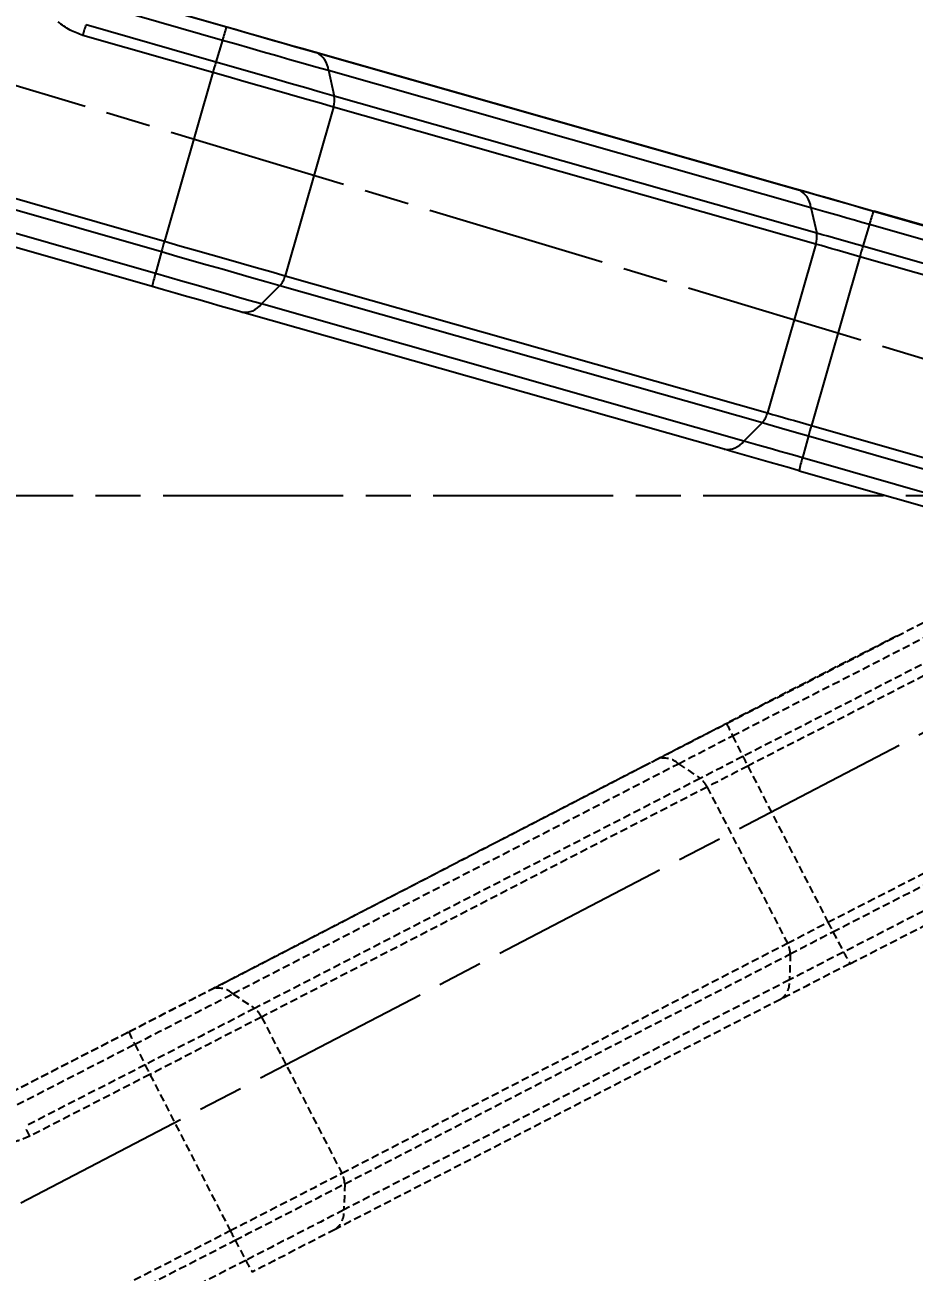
# Model space of a CAD drawing. Header units: millimetres. Extents: x 2104 to 4053, y 855 to 2233.
# Drawn here: x 3783.6 to 3842.8, y 1324 to 1407.1 of the extents above; entities that cross this region are included whole.
import ezdxf

# ---------------------------------------------------------------- set-up
doc = ezdxf.new("R2010")
doc.units = ezdxf.units.MM
doc.linetypes.add('AM_ISO08W050', pattern=[18, 12, -1.5, 3, -1.5])
doc.linetypes.add('DASHED', pattern=[0.75, 0.5, -0.25])
for name, color, linetype, lineweight in [('AM_5', 3, 'Continuous', 25), ('AM_7', 4, 'AM_ISO08W050', 25), ('标注', 3, 'Continuous', 13)]:
    doc.layers.add(name, color=color, linetype=linetype, lineweight=lineweight)
doc.styles.add('SLDTEXTSTYLE1', font='txt.shx', dxfattribs={"width": 0.7, "bigfont": 'gbcbig.shx'})
doc.dimstyles.new('SLDDIMSTYLE12$0', dxfattribs={"dimtxt": 12, "dimasz": 10, "dimexe": 0, "dimexo": 0.0625, "dimgap": 0.875, "dimtad": 1, "dimdec": 1, "dimlfac": 1.8, "dimrnd": 1e-09, "dimzin": 12, "dimdsep": 46, "dimtxsty": 'SLDTEXTSTYLE1', "dimcen": 0.09, "dimdle": 8.16, "dimclrd": 3, "dimclre": 3, "dimadec": 0, "dimazin": 3, "dimtfac": 1, "dimtdec": 1, "dimtofl": 0, "dimtmove": 0, "dimatfit": 3, "dimfxl": 0, "dimfrac": 2, "dimtolj": 1, "dimlwd": 5, "dimlwe": 5, "dimarcsym": 0})
doc.dimstyles.new('SLDDIMSTYLE12$2', dxfattribs={"dimtxt": 12, "dimasz": 10, "dimexe": 0, "dimexo": 0.0625, "dimgap": 0.875, "dimtad": 1, "dimdec": 1, "dimlfac": 1.8, "dimrnd": 1e-09, "dimzin": 12, "dimdsep": 46, "dimtxsty": 'SLDTEXTSTYLE1', "dimcen": 0.09, "dimdle": 8.16, "dimclrd": 3, "dimclre": 3, "dimadec": 0, "dimazin": 3, "dimtfac": 1, "dimtdec": 1, "dimtofl": 0, "dimtmove": 0, "dimatfit": 3, "dimfxl": 0, "dimfrac": 2, "dimtolj": 1, "dimlwd": 5, "dimlwe": 5, "dimarcsym": 0})

# ---------------------------------------------------------------- blocks, each defined once
blk = doc.blocks.new('*D61')
at = {"layer": 'Defpoints', "color": 0, "transparency": 16777216}
for p in [(3630.357, 1449.071), (3631.493, 1384.211), (3873.771, 1375.757), (3873.771, 1375.757), (3648.481, 1258.338)]:
    blk.add_point(p, dxfattribs=at)
at = {"layer": '标注', "color": 3, "linetype": 'Continuous', "lineweight": 5, "transparency": 16777216}
blk.add_arc((3873.771, 1375.757), 242.426, 165.60197, 205.16456, dxfattribs=at)
at = {"layer": '标注', "color": 3, "transparency": 16777216}
for points in [[(3637.354, 1436.486), (3640.565, 1435.591), (3641.645, 1445.671)], [(3655.847, 1273.413), (3652.86, 1271.934), (3658.792, 1263.712)]]:
    blk.add_solid(points, dxfattribs=at)
at = {"layer": '标注', "color": 0, "transparency": 16777216, "insert": (3638.264, 1353.565), "char_height": 10, "attachment_point": 5, "rotation": 275.38327, "style": 'SLDTEXTSTYLE1'}
blk.add_mtext('\\A1;60%%D', dxfattribs=at)
blk = doc.blocks.new('*D64')
at = {"layer": 'AM_5', "color": 3, "linetype": 'Continuous', "lineweight": 5, "transparency": 16777216}
blk.add_arc((3873.547, 1375.764), 209.011, 165.96671, 177.25846, dxfattribs=at)
at = {"layer": 'AM_5', "color": 3, "transparency": 16777216}
for points in [[(3669.167, 1426.889), (3672.381, 1426.003), (3673.43, 1436.087)], [(3666.441, 1385.721), (3663.109, 1385.801), (3664.536, 1375.764)]]:
    blk.add_solid(points, dxfattribs=at)
at = {"layer": 'Defpoints', "color": 0, "transparency": 16777216}
for p in [(3630.357, 1449.071), (3668.505, 1416.301), (3654.061, 1375.764), (3873.652, 1375.732), (3876.801, 1375.764)]:
    blk.add_point(p, dxfattribs=at)
at = {"layer": 'AM_5', "color": 0, "transparency": 16777216, "insert": (3659.97, 1407.254), "char_height": 12, "attachment_point": 5, "rotation": 81.61259, "style": 'SLDTEXTSTYLE1'}
blk.add_mtext('\\A1;15%%D', dxfattribs=at)
blk = doc.blocks.new('*D46')
at = {"layer": 'AM_5', "color": 3, "linetype": 'Continuous', "lineweight": 5, "transparency": 16777216}
for p, q in [((3684.42, 1433.807), (3694.435, 1467.06)), ((3874.472, 1412.835), (3704.01, 1464.176))]:
    blk.add_line(p, q, dxfattribs=at)
at = {"layer": 'AM_5', "color": 3, "lineweight": 5, "transparency": 16777216}
blk.add_line((3873.768, 1375.824), (3884.047, 1409.951), dxfattribs=at)
at = {"layer": 'AM_5', "color": 3, "transparency": 16777216}
for points in [[(3704.491, 1465.771), (3703.53, 1462.58), (3694.435, 1467.06)], [(3874.952, 1414.431), (3873.991, 1411.239), (3884.047, 1409.951)]]:
    blk.add_solid(points, dxfattribs=at)
at = {"layer": 'Defpoints', "color": 0, "transparency": 16777216}
for p in [(3694.435, 1467.06), (3684.402, 1433.747), (3873.75, 1375.764)]:
    blk.add_point(p, dxfattribs=at)
at = {"layer": 'AM_5', "color": 0, "transparency": 16777216, "insert": (3789.402, 1445.637), "char_height": 12, "attachment_point": 5, "rotation": 343.23837, "style": 'SLDTEXTSTYLE1'}
blk.add_mtext('\\A1;225', dxfattribs=at)

msp = doc.modelspace()

# ---------------------------------------------------------------- linework, layer by layer
at = {"color": 7, "linetype": 'Continuous', "lineweight": 25}
for p, q in [((3690.819, 1421.998), (3792.885, 1392.729)), ((3690.624, 1421.307), (3792.69, 1392.037)), ((3792.289, 1390.571), (3689.618, 1420.014)), ((3792.068, 1389.712), (3689.397, 1419.155)), ((3788.554, 1409.445), (3797.029, 1407.014)), ((3788.578, 1409.45), (3797.052, 1407.02)), ((3788.279, 1408.574), (3796.754, 1406.143)), ((3796.312, 1404.668), (3787.662, 1407.149)), ((3796.11, 1403.976), (3787.46, 1406.456)), ((3796.754, 1406.143), (3796.312, 1404.668)), ((3802.05, 1405.592), (3834.198, 1396.45)), ((3803.001, 1405.308), (3835.149, 1396.167)), ((3803.823, 1404.124), (3804.21, 1402.412)), ((3803.823, 1404.124), (3835.972, 1394.982)), ((3796.11, 1403.976), (3792.885, 1392.729)), ((3836.358, 1393.271), (3804.21, 1402.412)), ((3804.155, 1401.678), (3800.93, 1390.431)), ((3836.303, 1392.536), (3804.155, 1401.678)), ((3835.972, 1394.982), (3836.358, 1393.271)), ((3840.147, 1394.739), (3859.183, 1389.28)), ((3852.381, 1391.243), (3840.171, 1394.744)), ((3839.872, 1393.868), (3839.43, 1392.393)), ((3839.872, 1393.868), (3860.041, 1388.084)), ((3836.303, 1392.536), (3833.078, 1381.289)), ((3792.69, 1392.037), (3792.289, 1390.571)), ((3839.228, 1391.7), (3836.003, 1380.454)), ((3856.255, 1386.818), (3839.228, 1391.7)), ((3861.157, 1386.163), (3839.43, 1392.393)), ((3800.93, 1390.431), (3833.078, 1381.289)), ((3800.589, 1389.781), (3799.358, 1388.552)), ((3800.589, 1389.781), (3832.737, 1380.64)), ((3831.507, 1379.41), (3799.358, 1388.552)), ((3830.188, 1378.864), (3798.04, 1388.006)), ((3832.737, 1380.64), (3831.507, 1379.41)), ((3836.003, 1380.454), (3853.03, 1375.571)), ((3835.808, 1379.762), (3835.407, 1378.296)), ((3835.808, 1379.762), (3857.535, 1373.532)), ((3855.576, 1372.512), (3835.407, 1378.296)), ((3835.186, 1377.437), (3854.232, 1371.975))]:
    msp.add_line(p, q, dxfattribs=at)
at = {"color": 7, "linetype": 'DASHED', "lineweight": 25}
for p, q in [((3830.356, 1360.586), (3847.972, 1369.632)), ((3830.752, 1359.763), (3848.229, 1368.737)), ((3848.687, 1367.242), (3831.439, 1358.385)), ((3841.67, 1366.409), (3830.37, 1360.606)), ((3847.523, 1365.833), (3831.766, 1357.742)), ((3830.752, 1359.763), (3831.439, 1358.385)), ((3795.149, 1342.43), (3824.847, 1357.763)), ((3796.037, 1342.875), (3825.735, 1358.207)), ((3797.447, 1342.574), (3827.145, 1357.906)), ((3827.145, 1357.906), (3828.599, 1356.923)), ((3831.766, 1357.742), (3837.11, 1347.334)), ((3828.599, 1356.923), (3798.9, 1341.59)), ((3829.061, 1356.349), (3799.363, 1341.016)), ((3829.061, 1356.349), (3834.405, 1345.941)), ((3837.441, 1346.696), (3855.911, 1356.18)), ((3837.11, 1347.334), (3852.868, 1355.425)), ((3856.818, 1354.937), (3838.152, 1345.352)), ((3838.579, 1344.574), (3856.205, 1353.625)), ((3804.707, 1330.608), (3834.405, 1345.941)), ((3837.441, 1346.696), (3838.152, 1345.352)), ((3804.903, 1329.901), (3834.601, 1345.234)), ((3834.601, 1345.234), (3834.545, 1343.496)), ((3834.545, 1343.496), (3804.847, 1328.163)), ((3797.447, 1342.574), (3798.9, 1341.59)), ((3833.958, 1342.195), (3804.26, 1326.863)), ((3799.363, 1341.016), (3804.707, 1330.608)), ((3782.686, 1336.024), (3790.528, 1340.051)), ((3782.672, 1336.004), (3790.514, 1340.031)), ((3783.067, 1335.181), (3790.91, 1339.208)), ((3790.91, 1339.208), (3791.597, 1337.83)), ((3791.597, 1337.83), (3783.592, 1333.72)), ((3791.924, 1337.187), (3783.919, 1333.076)), ((3791.924, 1337.187), (3797.269, 1326.779)), ((3804.903, 1329.901), (3804.847, 1328.163)), ((3702.813, 1278.278), (3797.269, 1326.779)), ((3703.144, 1277.64), (3797.6, 1326.141)), ((3797.6, 1326.141), (3798.31, 1324.798)), ((3798.31, 1324.798), (3703.295, 1276.009))]:
    msp.add_line(p, q, dxfattribs=at)
at = {"color": 7, "linetype": 'Continuous', "lineweight": 25, "flags": 128}
for points in [[(3797.029, 1407.014), (3797.797, 1406.794), (3798.564, 1406.574), (3799.327, 1406.356), (3800.084, 1406.14), (3800.831, 1405.927), (3801.568, 1405.716), (3802.292, 1405.51), (3803.001, 1405.308)], [(3797.052, 1407.02), (3797.696, 1406.835), (3798.337, 1406.651), (3798.976, 1406.469), (3799.609, 1406.288), (3800.234, 1406.109), (3800.851, 1405.933), (3801.457, 1405.761), (3802.05, 1405.592)], [(3796.754, 1406.143), (3797.664, 1405.883), (3798.572, 1405.623), (3799.474, 1405.364), (3800.37, 1405.109), (3801.255, 1404.856), (3802.127, 1404.607), (3802.984, 1404.363), (3803.823, 1404.124)], [(3804.21, 1402.412), (3803.273, 1402.679), (3802.315, 1402.952), (3801.341, 1403.23), (3800.352, 1403.512), (3799.351, 1403.798), (3798.343, 1404.087), (3797.328, 1404.377), (3796.312, 1404.668)], [(3804.155, 1401.678), (3803.2, 1401.949), (3802.225, 1402.227), (3801.232, 1402.51), (3800.225, 1402.798), (3799.206, 1403.089), (3798.178, 1403.383), (3797.145, 1403.679), (3796.11, 1403.976)], [(3834.198, 1396.45), (3834.907, 1396.249), (3835.631, 1396.042), (3836.368, 1395.832), (3837.116, 1395.619), (3837.872, 1395.402), (3838.635, 1395.184), (3839.402, 1394.965), (3840.171, 1394.744)], [(3835.149, 1396.167), (3835.742, 1395.998), (3836.348, 1395.825), (3836.965, 1395.649), (3837.591, 1395.471), (3838.224, 1395.29), (3838.862, 1395.107), (3839.504, 1394.924), (3840.147, 1394.739)], [(3835.972, 1394.982), (3836.434, 1394.851), (3836.907, 1394.716), (3837.389, 1394.579), (3837.877, 1394.439), (3838.371, 1394.298), (3838.869, 1394.156), (3839.37, 1394.012), (3839.872, 1393.868)], [(3839.43, 1392.393), (3839.035, 1392.507), (3838.64, 1392.619), (3838.248, 1392.732), (3837.859, 1392.843), (3837.474, 1392.953), (3837.095, 1393.061), (3836.723, 1393.167), (3836.358, 1393.271)], [(3792.885, 1392.729), (3793.921, 1392.432), (3794.954, 1392.136), (3795.981, 1391.842), (3797, 1391.551), (3798.007, 1391.264), (3799, 1390.98), (3799.975, 1390.703), (3800.93, 1390.431)], [(3839.228, 1391.7), (3838.851, 1391.808), (3838.476, 1391.916), (3838.102, 1392.023), (3837.732, 1392.129), (3837.365, 1392.233), (3837.004, 1392.336), (3836.65, 1392.437), (3836.303, 1392.536)], [(3792.69, 1392.037), (3793.707, 1391.746), (3794.721, 1391.456), (3795.73, 1391.167), (3796.73, 1390.881), (3797.719, 1390.599), (3798.694, 1390.321), (3799.651, 1390.048), (3800.589, 1389.781)], [(3799.358, 1388.552), (3798.519, 1388.791), (3797.662, 1389.035), (3796.79, 1389.283), (3795.905, 1389.536), (3795.01, 1389.792), (3794.107, 1390.05), (3793.199, 1390.31), (3792.289, 1390.571)], [(3798.04, 1388.006), (3797.331, 1388.208), (3796.607, 1388.414), (3795.87, 1388.624), (3795.123, 1388.837), (3794.366, 1389.054), (3793.603, 1389.272), (3792.836, 1389.491), (3792.068, 1389.712)], [(3833.078, 1381.289), (3833.425, 1381.19), (3833.78, 1381.089), (3834.141, 1380.986), (3834.507, 1380.882), (3834.878, 1380.776), (3835.251, 1380.669), (3835.627, 1380.562), (3836.003, 1380.454)], [(3832.737, 1380.64), (3833.101, 1380.536), (3833.474, 1380.43), (3833.853, 1380.322), (3834.237, 1380.212), (3834.626, 1380.101), (3835.019, 1379.989), (3835.413, 1379.876), (3835.808, 1379.762)], [(3835.407, 1378.296), (3834.905, 1378.44), (3834.404, 1378.583), (3833.906, 1378.726), (3833.412, 1378.867), (3832.924, 1379.006), (3832.442, 1379.144), (3831.969, 1379.278), (3831.507, 1379.41)], [(3835.186, 1377.437), (3834.543, 1377.621), (3833.901, 1377.805), (3833.263, 1377.987), (3832.63, 1378.168), (3832.004, 1378.347), (3831.387, 1378.523), (3830.781, 1378.695), (3830.188, 1378.864)]]:
    msp.add_lwpolyline(points, dxfattribs=at)
at = {"color": 7, "linetype": 'DASHED', "lineweight": 25, "flags": 128}
for points in [[(3824.847, 1357.763), (3825.502, 1358.101), (3826.171, 1358.446), (3826.853, 1358.797), (3827.544, 1359.153), (3828.244, 1359.513), (3828.949, 1359.876), (3829.659, 1360.241), (3830.37, 1360.606)], [(3825.735, 1358.207), (3826.283, 1358.49), (3826.843, 1358.779), (3827.413, 1359.073), (3827.992, 1359.371), (3828.577, 1359.672), (3829.167, 1359.975), (3829.761, 1360.281), (3830.356, 1360.586)], [(3827.145, 1357.906), (3827.573, 1358.127), (3828.01, 1358.352), (3828.455, 1358.582), (3828.906, 1358.814), (3829.363, 1359.049), (3829.824, 1359.286), (3830.287, 1359.525), (3830.752, 1359.763)], [(3831.439, 1358.385), (3831.073, 1358.197), (3830.708, 1358.01), (3830.345, 1357.823), (3829.985, 1357.638), (3829.63, 1357.455), (3829.279, 1357.274), (3828.935, 1357.097), (3828.599, 1356.923)], [(3831.766, 1357.742), (3831.417, 1357.563), (3831.07, 1357.384), (3830.724, 1357.206), (3830.381, 1357.03), (3830.043, 1356.856), (3829.709, 1356.684), (3829.381, 1356.515), (3829.061, 1356.349)], [(3834.405, 1345.941), (3834.726, 1346.107), (3835.054, 1346.276), (3835.388, 1346.448), (3835.726, 1346.622), (3836.069, 1346.799), (3836.414, 1346.976), (3836.762, 1347.155), (3837.11, 1347.334)], [(3834.601, 1345.234), (3834.938, 1345.408), (3835.282, 1345.585), (3835.632, 1345.766), (3835.988, 1345.949), (3836.348, 1346.134), (3836.711, 1346.321), (3837.075, 1346.508), (3837.441, 1346.696)], [(3838.152, 1345.352), (3837.687, 1345.114), (3837.224, 1344.876), (3836.763, 1344.639), (3836.307, 1344.404), (3835.855, 1344.171), (3835.41, 1343.942), (3834.973, 1343.716), (3834.545, 1343.496)], [(3838.579, 1344.574), (3837.984, 1344.269), (3837.39, 1343.964), (3836.799, 1343.66), (3836.214, 1343.359), (3835.636, 1343.061), (3835.066, 1342.767), (3834.506, 1342.478), (3833.958, 1342.195)], [(3790.514, 1340.031), (3791.226, 1340.397), (3791.935, 1340.761), (3792.641, 1341.124), (3793.34, 1341.484), (3794.032, 1341.84), (3794.713, 1342.191), (3795.382, 1342.537), (3796.037, 1342.875)], [(3790.91, 1339.208), (3791.752, 1339.641), (3792.592, 1340.072), (3793.427, 1340.502), (3794.255, 1340.928), (3795.073, 1341.35), (3795.88, 1341.765), (3796.672, 1342.174), (3797.447, 1342.574)], [(3790.528, 1340.051), (3791.124, 1340.357), (3791.717, 1340.662), (3792.308, 1340.966), (3792.893, 1341.267), (3793.471, 1341.565), (3794.041, 1341.859), (3794.601, 1342.148), (3795.149, 1342.43)], [(3798.9, 1341.59), (3798.034, 1341.143), (3797.15, 1340.687), (3796.249, 1340.223), (3795.334, 1339.752), (3794.409, 1339.276), (3793.476, 1338.796), (3792.538, 1338.313), (3791.597, 1337.83)], [(3799.363, 1341.016), (3798.48, 1340.561), (3797.579, 1340.096), (3796.662, 1339.623), (3795.73, 1339.144), (3794.788, 1338.659), (3793.838, 1338.17), (3792.882, 1337.679), (3791.924, 1337.187)], [(3797.269, 1326.779), (3798.227, 1327.271), (3799.183, 1327.762), (3800.133, 1328.251), (3801.075, 1328.736), (3802.006, 1329.216), (3802.924, 1329.688), (3803.825, 1330.153), (3804.707, 1330.608)], [(3797.6, 1326.141), (3798.54, 1326.625), (3799.479, 1327.107), (3800.412, 1327.587), (3801.337, 1328.063), (3802.251, 1328.534), (3803.152, 1328.998), (3804.037, 1329.454), (3804.903, 1329.901)], [(3804.847, 1328.163), (3804.072, 1327.763), (3803.28, 1327.354), (3802.474, 1326.939), (3801.655, 1326.517), (3800.827, 1326.091), (3799.992, 1325.662), (3799.152, 1325.23), (3798.31, 1324.798)], [(3804.26, 1326.863), (3803.605, 1326.525), (3802.936, 1326.18), (3802.255, 1325.829), (3801.563, 1325.472), (3800.864, 1325.112), (3800.158, 1324.75), (3799.448, 1324.385), (3798.737, 1324.02)]]:
    msp.add_lwpolyline(points, dxfattribs=at)
at = {"color": 7, "linetype": 'Continuous', "lineweight": 25}
for centre, radius, start, end in [((3809.295, 1402.664), 13.015, 160.47233, 164.49361), ((3802.374, 1403.995), 1.455, 5.07762, 64.46165), ((3860.663, 1385.53), 67.137, 163.43713, 164.05307), ((3802.65, 1402.161), 1.58, 342.17658, 9.14397), ((3834.522, 1394.854), 1.455, 5.07766, 64.46203), ((3852.413, 1390.389), 13.015, 160.47228, 164.49364), ((3834.799, 1393.019), 1.58, 342.17656, 9.14413), ((3856.447, 1374.44), 66.141, 163.94748, 164.56969), ((3903.781, 1373.255), 67.136, 163.43713, 164.05307), ((3803.553, 1387.213), 11.754, 163.40044, 167.7271), ((3799.417, 1390.811), 1.56, 318.69224, 345.8928), ((3798.231, 1389.409), 1.416, 262.23993, 322.75953), ((3831.565, 1381.669), 1.56, 318.69201, 345.89284), ((3899.565, 1362.164), 66.141, 163.94748, 164.5697), ((3830.379, 1380.267), 1.416, 262.23993, 322.75953), ((3846.671, 1374.938), 11.754, 163.40041, 167.72716)]:
    msp.add_arc(centre, radius, start, end, dxfattribs=at)
at = {"color": 7, "linetype": 'DASHED', "lineweight": 25}
for centre, radius, start, end in [((3842.277, 1365.808), 13.015, 203.65312, 207.67448), ((3891.46, 1388.465), 67.136, 206.61797, 207.23391), ((3826.176, 1356.821), 1.455, 48.2585, 107.64287), ((3827.633, 1355.672), 1.58, 25.3574, 52.32497), ((3895.975, 1377.493), 66.141, 207.12832, 207.75054), ((3833.042, 1345.183), 1.56, 1.87285, 29.07368), ((3848.663, 1350.612), 11.754, 206.58125, 210.908), ((3833.137, 1343.349), 1.416, 305.42077, 5.94037), ((3796.478, 1341.488), 1.455, 48.25846, 107.64249), ((3797.935, 1340.34), 1.58, 25.35742, 52.32481), ((3802.436, 1345.253), 13.015, 203.65317, 207.67445), ((3851.618, 1367.91), 67.137, 206.61798, 207.23391), ((3803.344, 1329.85), 1.56, 1.87308, 29.07364), ((3803.439, 1328.016), 1.416, 305.42077, 5.94037), ((3856.133, 1356.938), 66.141, 207.12832, 207.75053), ((3808.822, 1330.057), 11.754, 206.58128, 210.90794)]:
    msp.add_arc(centre, radius, start, end, dxfattribs=at)
at = {"color": 7, "linetype": 'Continuous', "lineweight": 25}
msp.add_open_spline([(3787.46, 1406.456), (3787.164, 1406.559), (3786.562, 1406.769), (3786.055, 1407.158), (3785.797, 1407.356)], degree=3, knots=[0, 0, 0, 0, 0.490293, 1, 1, 1, 1], dxfattribs=at)
msp.add_open_spline([(3787.46, 1406.456), (3787.479, 1406.523), (3787.518, 1406.657), (3787.573, 1406.846), (3787.623, 1407.017), (3787.649, 1407.105), (3787.662, 1407.149)], degree=3, dxfattribs=at)
at = {"color": 7, "linetype": 'DASHED', "lineweight": 25}
msp.add_open_spline([(3783.919, 1333.076), (3783.887, 1333.138), (3783.824, 1333.262), (3783.734, 1333.438), (3783.654, 1333.597), (3783.613, 1333.679), (3783.592, 1333.72)], degree=3, dxfattribs=at)
msp.add_open_spline([(3783.919, 1333.076), (3783.633, 1332.949), (3783.05, 1332.69), (3782.414, 1332.627), (3782.09, 1332.595)], degree=3, knots=[0, 0, 0, 0, 0.490293, 1, 1, 1, 1], dxfattribs=at)
at = {"layer": 'AM_7'}
for p, q in [((3873.771, 1375.757), (3630.357, 1449.071)), ((3873.771, 1375.757), (3648.481, 1258.338)), ((3876.801, 1375.764), (3654.061, 1375.764))]:
    msp.add_line(p, q, dxfattribs=at)

# ---------------------------------------------------------------- dimensions: what is measured, and where the dimension line sits
at = {"layer": 'AM_5'}
dim = msp.add_linear_dim(base=(3694.435, 1467.06), p1=(3873.75, 1375.764), p2=(3684.402, 1433.747), angle=163.23837, text='225', dimstyle='SLDDIMSTYLE12$0', override={"dimlfac": 1, "dimpost": ''}, dxfattribs=at)
dim.commit()
dim.dimension.update_dxf_attribs({"geometry": '*D46', "text_midpoint": (3787.419, 1439.054), "dimtype": 160})
dim = msp.add_angular_dim_2l(base=(3668.505, 1416.301), line1=((3873.652, 1375.732), (3630.357, 1449.071)), line2=((3876.801, 1375.764), (3654.061, 1375.764)), text='15%%D', dimstyle='SLDDIMSTYLE12$2', override={"dimlfac": 1}, dxfattribs=at)
dim.commit()
dim.dimension.update_dxf_attribs({"geometry": '*D64', "text_midpoint": (3659.97, 1407.254)})
at = {"layer": '标注'}
dim = msp.add_angular_dim_2l(base=(3631.493, 1384.211), line1=((3873.771, 1375.757), (3630.357, 1449.071)), line2=((3873.771, 1375.757), (3648.481, 1258.338)), text='60%%D', dimstyle='SLDDIMSTYLE12$2', override={"dimtxt": 10, "dimadec": 3, "dimtdec": 3, "dimtzin": 0}, dxfattribs=at)
dim.commit()
dim.dimension.update_dxf_attribs({"geometry": '*D61', "text_midpoint": (3638.264, 1353.565)})

doc.saveas('drawing.dxf')
